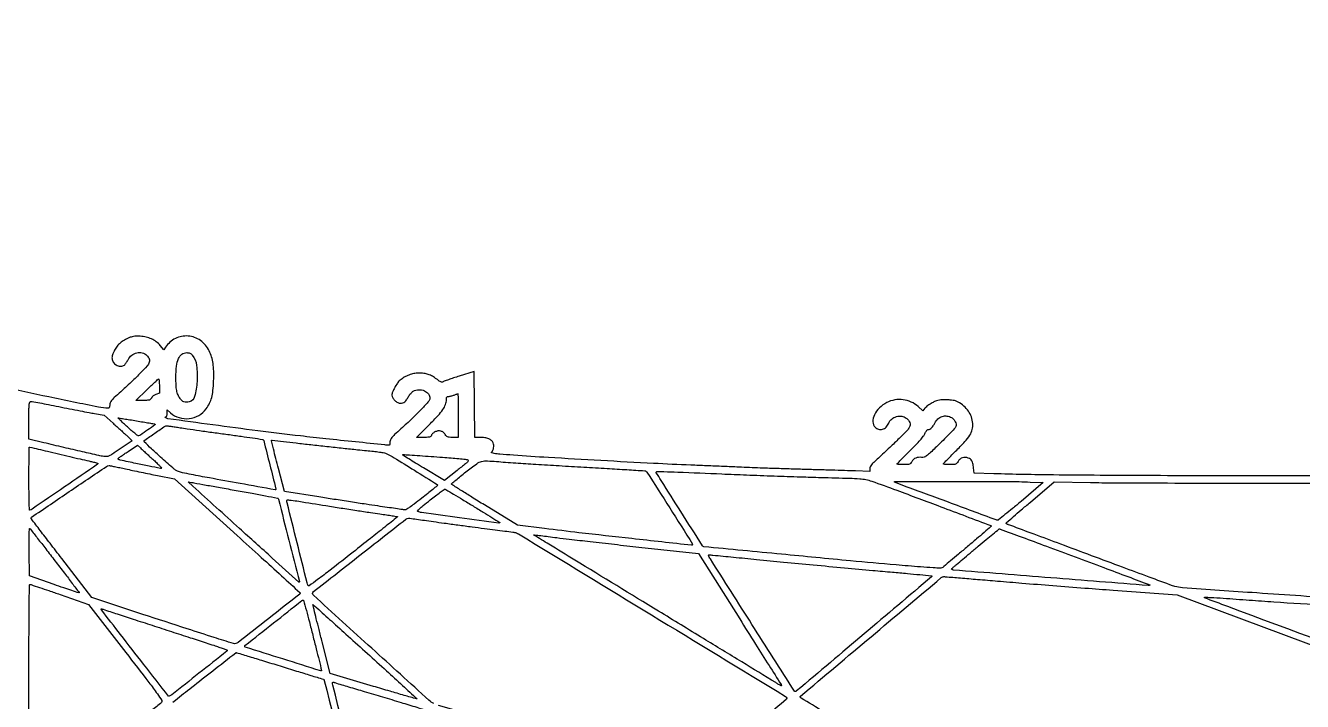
# Model space of a CAD drawing. Extents: x 0 to 7087, y 0 to 4724.
# Drawn here: x 3888 to 5201, y 2940 to 3634 of the extents above; entities that cross this region are included whole.
import ezdxf

# ---------------------------------------------------------------- set-up
doc = ezdxf.new("R2010")
doc.units = 0

msp = doc.modelspace()

# ---------------------------------------------------------------- linework, layer by layer
for points in [[(6679.454404, 791.75405, 0.000001), (6397.472142, 1046.787835, 0.000001), (6069.5, 1343.414553, -0.000021), (5743.678033, 1638.121174, -0.000035), (5468.71875, 1886.879035, -0.000001), (5219.850244, 2112.065315, -0.01151), (5216.5, 2115.240038), (5212.5, 2119.209169), (5220, 2115.188338, 0.001272), (5252.276589, 2097.990111, 0.000002), (5820.76871, 1796.93329), (6404.232052, 1487.951359, 0.030125)], [(5219.332136, 2166.291005, -0.000542), (5189.091244, 2143.594366, -0.424205), (5187.384551, 2143.869159, -0.011467), (5184.181905, 2148.69582, -0.000001), (4979.357589, 2473.304821), (4773.133777, 2800.133823, -0.141659), (4773, 2800.596528, -0.369438), (4773.086181, 2800.697247, -0.058667), (4773.367188, 2800.707946, -0.041839), (4773.770552, 2800.641702, -0.022989), (4774.25, 2800.497388, 0.020734), (4775.277881, 2800.182936, 0.00001), (4808.473437, 2791.515504, 0.000145), (4845.393049, 2781.887986, 0.000089), (4889, 2770.538412, -0.000472), (4932.726813, 2759.121851, -0.000755), (4970.040625, 2749.281779, -0.000128), (5003.045687, 2740.51558, -0.043634), (5005.5, 2739.627807, -0.02846), (5014.615965, 2734.751464, -0.000016), (5275.389594, 2575.539542, -0.000002), (5539.90274, 2414.031075, -0.261375)], [(5306.980115, 216.220109, 0.000001), (5194.709925, 423.334713, 0.000017), (5070.072008, 653.24502, 0.000011), (4922.729878, 925, -0.000032), (4775.598408, 1196.394231, -0.000053), (4651.653342, 1425.1125, -0.000001), (4539.128075, 1632.810979, -0.043589)], [(6160.504317, 2462.162505, -0.000141), (5951.565135, 2512.957262, -0.000001), (5749.985804, 2562.02342, -0.137515), (5749.203537, 2562.46313, -0.277606), (5749.122732, 2562.787943, -0.076591), (5749.361661, 2563.281762, -0.054282), (5749.859203, 2563.858308, -0.032541), (5750.560332, 2564.431461, 0.0083), (5752.099194, 2565.569678, 0.000011), (5781.439599, 2588.035255, 0.000097), (5814.304062, 2613.210415, 0.00006), (5852.957451, 2642.839265, -0.000839), (5891.551563, 2672.327283, -0.001392), (5924.211775, 2697.051428, -0.000084), (5953.637278, 2719.190509, -0.30604), (5954.457451, 2719.232271, -0.018713)], [(6231.295543, 1588.166948, 0.000028), (6035.290595, 1692.025435, 0.000017), (5802.522794, 1815.336742, -0.000087), (5569.758034, 1938.688216, -0.000145), (5373.759285, 2042.672399, -0.000001), (5195.709751, 2137.200618, -0.192573), (5195.25331, 2137.740069, -0.319555), (5195.527972, 2138.637991, -0.000003), (5370.619532, 2273.225485, -0.00001), (5544.780584, 2407.090447, -0.077987), (5547.846158, 2408.763732, -0.226366), (5548.424573, 2408.704966, -0.000001), (5727.394647, 2299.842302, -0.000133), (5924.292322, 2180.002457, -0.00008), (6158.041196, 2037.597026)], [(6592.07559, 1781.357108, 0.00001), (6395.801089, 1900.967422, 0.000006), (6162.72301, 2042.995235, -0.000108), (5929.690837, 2185.060109, -0.00018), (5733.561876, 2304.782547, -0.000001), (5555.403848, 2413.623819, -0.353388), (5555.22301, 2414.130206, -0.145), (5555.607108, 2414.663281, -0.000028), (5582.443634, 2435.421389, -0.000614), (5612.204661, 2458.380599, -0.000372), (5647.5, 2485.498451, -0.000434), (5701.968239, 2527.207655, -0.004242), (5725.153704, 2544.620426, -0.00399), (5739.214447, 2554.822667, -0.197232), (5742.5, 2555.592806, -0.019589), (5744.925067, 2555.105274, -0.000006), (5842.673948, 2531.435278, -0.000108), (5951.102135, 2505.15319, -0.000065), (6079.30493, 2474.030902)], [(5555.34416, 980.541909, -0.000001), (5678.911179, 867.897119, -0.000083)], [(6373.302642, 244.929171, 0.000001), (6251.150246, 356.366988, 0.000021)], [(3615.925633, 3667.053647, -0.000002), (3641.728749, 3715.748958, -0.000001), (3683.548406, 3794.66941, -0.000001), (3731.295565, 3884.775511, -0.000001), (3778.830453, 3974.480516), (3893.809256, 4191.461032), (3888.744859, 4194.230516, 0.001317), (3886.791169, 4195.292222, 0.002114)], [(1840.425828, 3215.248007, -0.000001), (1750.933564, 3201.206536, -0.000135)], [(4749.665349, 793.063305, 0.000001), (4721.748575, 903.856146, 0.007095)], [(4570.12107, 1505.740836, -0.000001), (4545.158775, 1605.268138, -0.26365)], [(5190.987185, 1450.23205, -0.000106), (5063.865964, 1614.717554, -0.000176), (4956.814158, 1753.396521, -0.000003), (4859.701831, 1879.292647, -0.124838), (4859.295055, 1880.23205, -0.275631), (4859.890578, 1881.733249, -0.000009), (5021.586333, 2005.990905, -0.000015), (5182.878677, 2129.926264, -0.150918), (5185.5, 2130.899681, -0.270575), (5186.12828, 2130.578553, -0.000053), (5206.072739, 2099.441079, -0.001073), (5228.126667, 2064.838912, -0.000647), (5254.130602, 2023.727864, 0.000067), (5300.739491, 1949.8517, 0.000003), (5457.26281, 1701.835685, 0.000005), (5643.136416, 1407.324188, 0.000004), (5850.67387, 1078.5, -0.000008), (6053.543664, 757.065756, -0.000013), (6224.468476, 486.221875)], [(4912.327304, 147.416691, -0.000001), (4884.371973, 258.307726, -0.000042)], [(2454.393481, 3501.026403, 0.000001), (2517.540201, 3531.39011, 0.062771)], [(5817.581669, 2771.334043, -0.000002), (5945.74822, 2723.415638, -0.332257)], [(3593.512849, 3650.132812, -0.000002), (3543.723597, 3556.255828, -0.018461)], [(4862.716426, 1616, -0.000193), (4801.141341, 1671.071486, -0.000321), (4749.291576, 1717.541033, -0.000006), (4702.305543, 1759.707099, -0.184586), (4702.072515, 1760.160963, -0.260665), (4702.257415, 1760.597431, -0.000041), (4724.106724, 1777.555653, -0.000933), (4748.361124, 1796.30497, -0.000562), (4777.184419, 1818.448767, -0.000435), (4824.615683, 1854.738031, -0.006043), (4841.917384, 1867.62347, -0.008184), (4851.767859, 1874.532781, -0.36541), (4854.084332, 1874.287803, -0.026547), (4855.40854, 1872.752403, -0.000002), (4948.625335, 1752.293917, -0.000079), (5051.570331, 1619.219645, -0.000048), (5173.517052, 1461.5, -0.000009), (5295.420491, 1303.799295, -0.000015), (5398.226401, 1170.790625)], [(5982.658973, 2709.702957, -0.000002), (6088.233851, 2670.531374, -0.000202)], [(6450.22633, 2376, -0.000003), (6305.76258, 2478.782248, -0.000005), (6175.84193, 2571.220518, -0.000003), (6066.608729, 2648.942153, -0.000054)], [(4209.87173, 2719.135069, 0.000002), (4180.26487, 2757.425544, 0.000001), (4147.107735, 2800.307112, 0.000001), (4115.487874, 2841.200172, 0.000002), (4091.066827, 2872.782758)], [(6042.487742, 788.839111, 0.000046), (5634.757854, 1435.006179, 0.000057), (5254.799957, 2036.884536, -0.000387), (5236.083346, 2066.576206, -0.000644), (5220.372479, 2091.613896, -0.000017), (5206.185697, 2114.289272, -0.360562), (5206.21787, 2114.529603, -0.38285), (5206.447259, 2114.532894, -0.000349), (5210.83224, 2110.705365, -0.002937), (5215.746678, 2106.358452, -0.001766), (5221.530181, 2101.145067, 0.00049), (5413.830573, 1926.909787, 0.000017), (6158.626144, 1253.456846)], [(4039.813572, 2939.065516), (4042.602775, 2941.282758, -0.001495), (4059.253636, 2954.438102, -0.000703), (4080.851528, 2971.348296, -0.000024), (4104.491931, 2989.802293, -0.157336), (4104.981695, 2989.98143, -0.083327), (4105.365034, 2989.932195, -0.000034), (4118.399145, 2985.98472, -0.000525), (4132.878053, 2981.581989, -0.00032), (4149.981695, 2976.349531, -0.000298), (4167.073987, 2971.097438, -0.000491), (4181.516873, 2966.634484, -0.000027), (4194.530952, 2962.598264, -0.092291), (4194.820424, 2962.445773, -0.165401), (4195.423111, 2961.513836, -0.000004), (4236.596625, 2797.679638, -0.000004), (4277.746471, 2633.928689, -0.140705)], [(2087.308865, 3324.525265, -0.000002), (2150.352133, 3354.892074, -0.000188)], [(6711.845562, 3203.125316, -0.000005), (6530, 3197.515082, 0.000023)], [(6519.576902, 2970.695787, 0.000005), (6714.675247, 2962.081574, 0.102992)], [(2510.846271, 3352.20417, -0.000001), (2507.660792, 3319.483316, -0.120384)], [(5955.291577, 2718.685155, -0.000002), (6019.378126, 2673.131519, -0.000053), (6090.144686, 2622.818036, -0.000032), (6174, 2563.177294, -0.000085)], [(1855.853411, 3386.98061, -0.000004), (1741.150748, 3416.605863, -0.00028)], [(3923.171421, 2194.538956, -0.000002), (3893.143163, 2276.220358, -0.113392)], [(4545.463117, 1605.546108, -0.000002), (4590.813587, 1522.171778, -0.000208)], [(6481.326468, 2531.779645, 0.000019), (6342.5, 2583.481484, -0.00001), (6049.295709, 2692.671082, -0.000553)], [(2507.482905, 3319.252036, -0.000002), (2469.580885, 3313.292048, -0.000177)], [(5946.256619, 3170.492096, -0.000013), (6180.622249, 3130.059393, -0.000011), (6415.449309, 3089.535159, -0.051179)], [(6159.778392, 2886.572742, -0.000049), (6009.536212, 2771.424635), (5954.151694, 2728.985622), (5752.325847, 2872.591207, -0.00007), (5674.871144, 2927.718946, -0.000115), (5609.50728, 2974.277498, -0.000004), (5550.375654, 3016.418034, -0.035037), (5549.55, 3017.098396, -0.389262), (5549.525309, 3017.455153, -0.154832), (5549.969903, 3017.752987, -0.053397), (5551.041861, 3017.943982, -0.01741), (5552.650186, 3018, -0.013052), (5555.904493, 3017.915033, -0.000016), (5621.428075, 3014.48905, -0.000146), (5694.776773, 3010.630124, -0.00009), (5781.100186, 3006.047831, 0.000417), (5877.143095, 3001.012571, 0.000338), (5980.193492, 2995.765775, 0.000341)], [(3833.541897, 4102.926562, 0.000065), (3778.724967, 3999.549892, 0.000039), (3713.641076, 3876.75, -0.000034), (3648.504441, 3753.847778, -0.000056)], [(5289.5, 2575.056518, -0.000099), (5190.502089, 2635.404343, -0.000164), (5106.99375, 2686.370068, -0.000005), (5031.400067, 2732.540375, -0.057112), (5030.5, 2733.242405, -0.063218), (5030.193207, 2733.631228, -0.462787), (5030.259571, 2733.828104, -0.149922), (5030.643857, 2733.859365, -0.016955), (5031.5, 2733.640425, 0.008892), (5033.126058, 2733.196547, 0.000006), (5076.240625, 2722.247784, 0.000076), (5124.304381, 2710.050582, 0.000046), (5181, 2695.677562, 0.000535), (5251.724234, 2677.835643, 0.000243)], [(5435.942826, 1099.380921, -0.000007), (5255.393911, 1262.628952, 0.000337)], [(4308, 2937.587952, -0.06101), (4303.077522, 2941.065634, -0.000178), (4244.357719, 2994.391175, -0.000058), (4184.255207, 3049.024189, -0.211292), (4183.5, 3050.731525, -0.230319), (4184.428923, 3052.64115, -0.00015), (4232.029837, 3089.968116, -0.000191), (4279.419014, 3127.076845, -0.167528), (4282.096916, 3128, -0.033029), (4283.31027, 3127.919762, -0.000508), (4290.264142, 3126.98882, -0.001358), (4298.340671, 3125.876888, -0.000898), (4307.612892, 3124.557685, 0.001619), (4318.799346, 3122.982579, 0.000827), (4332.855037, 3121.073521, 0.000821), (4347.348034, 3119.153684, 0.001233), (4360, 3117.530588, -0.00061), (4371.106899, 3116.119769, -0.000892), (4380.883808, 3114.84803, -0.000426), (4389.201487, 3113.7438, -0.016036), (4391.072538, 3113.432425, -0.087574), (4395.021782, 3111.893033, -0.000031), (4531.787135, 3028.709546, -0.000016), (4669.383966, 2945.002478, -0.177447), (4670.727778, 2943.316665, -0.305829), (4670.431552, 2942.253935, -0.000059), (4625.384286, 2903.905325, -0.000333)], [(5320.72702, 2668.212882, -0.000039), (5217.924477, 2694.233675, -0.000097), (5116.798104, 2719.859614, -0.000227), (5041.062472, 2739.10368), (5005.624944, 2748.125306), (4845.562472, 2845.654059, -0.000102), (4784.137915, 2883.098218, -0.000168), (4732.307951, 2914.731978, -0.000006), (4685.420882, 2943.371299, -0.051871), (4684.783746, 2943.857661, -0.448317), (4684.822106, 2945.239549, -0.00006), (4757.300092, 3006.289057, -0.000092), (4829.390537, 3066.974747, -0.176687), (4832.201282, 3068, -0.020431), (4833.603817, 3067.942665, -0.000084), (4849.107201, 3066.670382, -0.00042), (4866.700363, 3065.208749, -0.000265), (4887.244089, 3063.473641, 0.001073), (4912.321393, 3061.396434, 0.000532), (4944.132696, 3058.864226, 0.000528), (4977.114302, 3056.309263, 0.000775), (5006.122535, 3054.138181), (5071.745069, 3049.32908), (5508.872535, 2886.502874, -0.000114)], [(5344.944766, 3163.901218, -0.000018), (5397.642084, 3164.671336, -0.000358)], [(5454.53367, 3084.574972, 0.000009), (5427.969241, 3103.476634, 0.000009), (5402.836032, 3121.358519, 0.000021)], [(5813.660013, 645.08811, -0.000003), (5750.388437, 726.885564, -0.000003), (5688.581924, 806.791184, -0.000003), (5635.4871, 875.435925, -0.000016)], [(5280, 3171.960639, -0.001012), (5154.975094, 3171.569772, -0.00132), (5040.545026, 3171.745734, -0.001392), (4944.782949, 3172.412327, -0.004938), (4883.375278, 3173.617308), (4863.250556, 3174.211069), (4862.604183, 3179.710692, 0.019881), (4861.894954, 3184.198173, 0.074437), (4860.93209, 3186.876582, 0.11026), (4859.454079, 3188.584574, 0.075743), (4857.181646, 3189.786833, 0.066814), (4853.983983, 3190.441686, 0.097019), (4851.133777, 3190.083932, 0.101394), (4848.71818, 3188.699585, 0.078979), (4846.785685, 3186.361336, -0.034261), (4845.417327, 3184.367811, -0.128829), (4844.215199, 3183.464312, -0.086622), (4842.474219, 3183.083297, -0.010661), (4838.567891, 3183, -0.008469), (4836.137997, 3183.041158, -0.012318), (4833.99824, 3183.166494, -0.007907), (4832.232141, 3183.341833, -0.169246), (4831.766544, 3183.56679, -0.402666), (4831.757726, 3184.012194, -0.001935), (4835.154067, 3187.660245, -0.006954), (4839.190772, 3191.844446, -0.004171), (4844.094456, 3196.706039, 0.012188), (4853.763471, 3206.604445, 0.0486), (4858.906359, 3213.339103, 0.079014), (4861.322388, 3219.095999, 0.081265), (4861.801016, 3225.261325, 0.063463), (4860.362445, 3231.962847, 0.065908), (4857.29867, 3237.996757, 0.064335), (4852.693843, 3243.142781, 0.056013), (4846.723441, 3247.231227, 0.035266), (4844.176662, 3248.362535, 0.043022), (4841.658381, 3249.036596, 0.032534), (4838.551363, 3249.381328, 0.011011), (4834, 3249.488001, 0.010769), (4829.057858, 3249.388523, 0.041998), (4826.027659, 3249.005882, 0.051668), (4823.426057, 3248.16447, 0.022456), (4820.167281, 3246.54605, 0.017582), (4817.962889, 3245.221629, 0.015286), (4815.749197, 3243.685142, 0.015547), (4813.831172, 3242.170554, 0.042975), (4812.615496, 3240.95489), (4810.39643, 3238.31768), (4805.685612, 3242.582659, 0.075753), (4798.51417, 3247.327952, 0.076799), (4790.288321, 3249.693674, 0.076227), (4781.678318, 3249.474775, 0.07299), (4773.390494, 3246.697878, 0.076618), (4765.857627, 3241.297757, 0.088786), (4760.745216, 3234.118232, 0.112184), (4759.15756, 3226.95955, 0.197565), (4761.454545, 3221.454545, 0.126483), (4765.074919, 3219.31494, 0.142555), (4769.105605, 3219.319226, 0.128955), (4772.803399, 3221.539616, 0.094722), (4775.454347, 3225.544979, -0.120381), (4778.56331, 3229.761096, -0.102359), (4783.448938, 3232.378284, -0.105212), (4788.855565, 3232.80157, -0.134552), (4793.439821, 3230.868677, -0.054957), (4795.781511, 3228.569119, -0.092827), (4797.09522, 3226.161806, -0.106766), (4797.347593, 3223.688799, -0.092844), (4796.58622, 3221.193798, -0.071564), (4794.393109, 3218.149107, -0.005496), (4787.291093, 3210.942695, -0.006796), (4777.975641, 3201.943903, -0.003648), (4766.25, 3191.081021, 0.005441), (4760.762855, 3185.960909, 0.028295), (4757.933479, 3182.939145, 0.054175), (4756.47321, 3180.747362, 0.120444), (4756, 3178.811424), (4756, 3175.899626), (4741.25, 3176.482758, 0.001741), (4733.277926, 3176.770125, 0.000435), (4720.257812, 3177.182708, 0.000445), (4705.364453, 3177.628411, 0.000447), (4690.5, 3178.046702, -0.000853), (4675.105064, 3178.492425, -0.000694), (4658.6125, 3179.021011, -0.000701), (4643.420481, 3179.550345, -0.00183), (4632.5, 3179.98619, 0.000376), (4621.430919, 3180.460209, 0.000135), (4605.653125, 3181.119749, 0.000133), (4588.352785, 3181.833644, 0.000158), (4572, 3182.498889, -0.00284), (4533.882396, 3184.254412, -0.001019), (4479.591756, 3187.174847, -0.001002), (4425.72115, 3190.291103, -0.003198), (4389.775335, 3192.67358, -0.001559), (4375.801019, 3193.733413, -0.016715), (4370.152679, 3194.370067, -0.05742), (4367.66308, 3195.033373, -0.523442), (4367.447424, 3195.949255, 0.077697), (4368.742092, 3197.933477, 0.063269), (4369.484715, 3200.362844, 0.062422), (4369.60211, 3202.934769, 0.071183), (4369.06182, 3205.337402, 0.125952), (4367.39302, 3207.705343, 0.077551), (4364.472406, 3209.502085, 0.061594), (4360.457309, 3210.629273, 0.037683), (4355.545246, 3211), (4350.026255, 3211), (4349.763128, 3244.84536), (4349.5, 3278.69072), (4334.215914, 3273.939516, 0.003971), (4328.259926, 3272.036034, 0.0057), (4323.016426, 3270.247773, 0.003201), (4318.627756, 3268.663292, 0.085167), (4317.552755, 3268.043783, -0.174271), (4316.599578, 3267.698385, -0.101065), (4315.391397, 3267.941883, -0.050583), (4313.685624, 3268.876859, -0.011351), (4310.99499, 3270.818858, 0.031342), (4306.507323, 3273.792645, 0.050636), (4302.329926, 3275.665042, 0.050233), (4297.837344, 3276.668755, 0.03028), (4292.38398, 3276.990231, 0.049497), (4287.466237, 3276.493964, 0.042281), (4282.463541, 3275.033742, 0.041289), (4277.658391, 3272.706426, 0.04194), (4273.327752, 3269.6317, 0.064636), (4270.610608, 3266.658742, 0.028955), (4267.821747, 3262.145352, 0.028049), (4265.633726, 3257.491748, 0.096151), (4265, 3254.226733, 0.140855), (4265.747868, 3251.624653, 0.063586), (4268.01891, 3248.854633, 0.0632), (4270.942343, 3246.719406, 0.129681), (4273.673077, 3246.031803, 0.070073), (4276.183861, 3246.414267, 0.098975), (4278.176299, 3247.472895, 0.076166), (4279.955399, 3249.448701, 0.027326), (4281.863673, 3252.732777, -0.035125), (4282.904973, 3254.462213, -0.028339), (4284.250093, 3256.164075, -0.029178), (4285.678942, 3257.597353, -0.062922), (4286.960151, 3258.479393, -0.110789), (4292.611336, 3259.962008, -0.113711), (4298.296303, 3258.865411, -0.128062), (4302.455397, 3255.558551, -0.162487), (4304, 3250.93104, -0.184864), (4302.915924, 3248.099159, -0.007705), (4295.43629, 3240.015579, -0.012188), (4285.875826, 3230.474162, -0.007626), (4274.25, 3219.756521, 0.004217), (4267.724272, 3213.82237, 0.03158), (4264.840541, 3210.795997, 0.071352), (4263.469079, 3208.587263, 0.103669), (4263, 3206.349196, -0.021109), (4262.945786, 3205.065639, -0.034008), (4262.779688, 3203.984304, -0.037455), (4262.541306, 3203.200593, -0.310106), (4262.25, 3203.001626, -0.025007), (4257.749287, 3203.236652, -0.000278), (4227.432817, 3206.362146, -0.000997), (4197.106738, 3209.566806, -0.001555), (4171, 3212.4604, -0.003095), (4127.255469, 3217.721213, -0.002595), (4080.925549, 3223.828611, -0.000337), (4034.809236, 3230.183197, -0.163379), (4032.171832, 3231.494835, -0.177933), (4032.08374, 3231.685296, -0.255247), (4032.157767, 3231.851608, -0.12176), (4032.419303, 3231.965236, -0.041908), (4032.833333, 3232, 0.25143), (4033.295894, 3232.2483, 0.068205), (4033.669062, 3233.022198, 0.049954), (4033.918929, 3234.175946, 0.02837), (4034, 3235.603592), (4034, 3239.207184), (4037.394869, 3236.22645, 0.10653), (4046.293979, 3231.268817, 0.101183), (4056.617751, 3230.29204, 0.101592), (4066.462701, 3233.443854, 0.108311), (4074.009666, 3240.172041, 0.040608), (4077.527429, 3245.964873, 0.049981), (4079.781622, 3251.869484, 0.040716), (4081.106726, 3259.012483, 0.0169), (4081.77659, 3268.813179, 0.014441), (4081.833729, 3279.078275, 0.030843), (4081.160924, 3286.976546, 0.037906), (4079.662489, 3293.602029, 0.039142), (4077.192061, 3299.851659, 0.125019), (4068.240074, 3310.406085, 0.134557), (4055.57777, 3315.044097, 0.137471), (4042.527391, 3312.539269, 0.132746), (4032.472872, 3303.598942), (4030.669038, 3300.845943), (4026.963129, 3305.181485, 0.050058), (4022.762887, 3309.201725, 0.056644), (4018.009116, 3312.11829, 0.054555), (4012.567724, 3313.970791, 0.041449), (4006.320808, 3314.827466, 0.014598), (4002.314391, 3314.924602, 0.039652), (3999.486745, 3314.685902, 0.044398), (3996.918034, 3314.023931, 0.022484), (3993.820808, 3312.765562, 0.029749), (3988.824375, 3310.098227, 0.048951), (3985.007313, 3307.210535, 0.052318), (3981.999202, 3303.786123, 0.040326), (3979.459894, 3299.507553, 0.017219), (3978.241235, 3296.782876, 0.039121), (3977.55795, 3294.634588, 0.050748), (3977.321061, 3292.798839, 0.060857), (3977.485582, 3291.065643, 0.124336), (3979.298408, 3287.439625, 0.10797), (3982.702339, 3284.88041, 0.115139), (3986.67745, 3284.073366, 0.156752), (3990.103862, 3285.285187, 0.062358), (3990.862215, 3286.02863, 0.016668), (3991.8699, 3287.389319, 0.016627), (3992.920507, 3289.025337, 0.016466), (3993.863673, 3290.732777, -0.106323), (3997.622635, 3295.347131, -0.113734), (4002.860713, 3297.870032, -0.121191), (4008.410834, 3297.765443, -0.132098), (4013.076923, 3295.076923, -0.087935), (4015.539358, 3291.55357, -0.196472), (4015.688774, 3288.346829, -0.095622), (4013.356121, 3284.384787, -0.012878), (4006.75, 3277.272623, -0.005836), (4002.400965, 3272.928417, -0.003089), (3996.9125, 3267.638354, -0.003073), (3991.230554, 3262.295295, -0.004751), (3986.25, 3257.756521, 0.004217), (3979.724272, 3251.82237, 0.03158), (3976.840541, 3248.795997, 0.071352), (3975.469079, 3246.587263, 0.103669), (3975, 3244.349196, -0.029492), (3974.91636, 3242.932404, -0.064795), (3974.651088, 3241.881872, -0.100213), (3974.228813, 3241.23241, -0.201286), (3973.674892, 3241, -0.050134), (3963.356463, 3242.037222, -0.001028), (3912.370563, 3252.501398, -0.002711), (3863.132893, 3262.99111, -0.007422)], [(5244.343147, 3045.146955, -0.001109), (5153.772669, 3051.21634, -0.000265), (5077.245966, 3056.555958, -0.050037), (5069.5, 3057.887069, -0.020857), (5067.179207, 3058.635305, -0.000095), (5043.146875, 3067.510945, -0.000453), (5015.841036, 3077.629614, -0.000286), (4984, 3089.482491, 0.000052), (4952.173342, 3101.347007, 0.000083), (4924.913213, 3111.500829, 0.000017), (4900.895248, 3120.441592, 0.00398), (4898.704556, 3121.237205, -0.026712), (4897.654765, 3121.67342, -0.042485), (4896.81706, 3122.166667, -0.052462), (4896.27598, 3122.643049, -0.283397), (4896.204556, 3123.010938, -0.124263), (4896.572996, 3123.540562, -0.000303), (4903.610088, 3129.652068, -0.001915), (4911.586175, 3136.517212, -0.001188), (4921, 3144.518659), (4945.5, 3165.242776), (4982.913659, 3164.621388, 0.002967), (5005.688772, 3164.37828, 0.000377), (5054.77667, 3164.182533, 0.000442), (5113.046064, 3164.045504, 0.000367), (5175.015368, 3164), (5329.703417, 3164)], [(5898.278733, 524.423056, 0.000003), (5963.140092, 440.80778, 0.322312)], [(5096.908298, 406.303109, 0.000003), (5161.52129, 320.305004, 0.028981)], [(5549.5, 2611.514281, 0.000014), (5476.124989, 2629.694079, 0.00002), (5411.290625, 2645.753041, 0.00001), (5356.25276, 2659.381891, 0.000341)], [(5657.933736, 897.508972, -0.000006), (5536.077284, 1008.724183, -0.00459)], [(4538.987844, 1635.262221, -0.000605), (4556.606044, 1649.184778, -0.002938), (4579.917978, 1667.339893, -0.000858), (4615.996404, 1695, -0.000914), (4645.960864, 1717.804578, -0.0015), (4671.421048, 1736.987698, -0.000136), (4694.26798, 1754.08495, -0.182923), (4695.305494, 1754.383653, -0.163827), (4698.455618, 1753.028374, -0.000015), (4892.507706, 1578.986015, -0.000527)], [(4369.896403, 2919.221617, -0.000224), (4313.003775, 2935.551106, -0.053361)]]:
    msp.add_lwpolyline(points, format="xyb")
for points in [[(4059.813766, 3295.509629, -0.135759), (4064.239275, 3284.943756, -0.048043), (4064.748427, 3268.401933, -0.047163), (4062.272175, 3253.008652, -0.274374), (4056.674073, 3247.454334, -0.055348), (4053.717103, 3247.051732, -0.094063), (4051.261881, 3247.455099, -0.096559), (4049.168599, 3248.718225, -0.060942), (4047.294817, 3250.882369, -0.048572), (4045.164975, 3254.82954, -0.050713), (4043.873787, 3259.057332, -0.036571), (4043.204914, 3264.51452, -0.012087), (4043.005577, 3272.591069, -0.026537), (4043.614383, 3284.163637, -0.07668), (4045.662, 3291.901882, -0.12881), (4049.168983, 3296.347154, -0.163082), (4054.101734, 3298, -0.035032), (4056.000091, 3297.866831, -0.067871), (4057.461206, 3297.453626, -0.073991), (4058.675868, 3296.694035, -0.049469)], [(4026, 3263.700888), (4026, 3256.401777), (4022.439023, 3255.114111, 0.043353), (4020.984738, 3254.440749, 0.03773), (4019.594897, 3253.498646, 0.039523), (4018.456621, 3252.437947, 0.078695), (4017.778508, 3251.413222, -0.082387), (4016.877674, 3250.073397, -0.135225), (4015.717089, 3249.368769, -0.062023), (4013.745081, 3249.064796, -0.007263), (4009.284896, 3249), (4001.890823, 3249), (4013.195412, 3259.95996, -0.00293), (4017.582845, 3264.164048, -0.004629), (4021.39959, 3267.712194, -0.0013), (4024.747109, 3270.750942, -0.171953), (4025.25, 3270.95996, -0.388213), (4025.548535, 3270.714934, -0.009991), (4025.779687, 3268.844124, -0.016097), (4025.946073, 3266.49673, -0.009643)], [(4333, 3233.5), (4333, 3211), (4327.25, 3211.006323, -0.012513), (4323.822452, 3211.095885, -0.080747), (4322.135828, 3211.459424, -0.124228), (4320.992976, 3212.276404, -0.046476), (4319.855397, 3213.903718, 0.099705), (4317.904839, 3216.145888, 0.1033), (4315.261613, 3217.423411, 0.098462), (4312.221626, 3217.569605, 0.082439), (4309.143858, 3216.574392, 0.039187), (4307.947931, 3215.831944, 0.035215), (4306.836122, 3214.887247, 0.036988), (4305.959939, 3213.892551, 0.085422), (4305.503481, 3213.010967, -0.127861), (4304.832195, 3211.944219, -0.127939), (4303.726513, 3211.339769, -0.054137), (4301.723802, 3211.062396, -0.007364), (4297.487358, 3211), (4290.109491, 3211), (4303.502738, 3224.25, 0.01012), (4312.377886, 3233.392959, 0.037393), (4317.40559, 3239.667222, 0.060708), (4320.058815, 3244.769464, 0.088103), (4320.978038, 3249.75, -0.026667), (4321.081175, 3251.464656, -0.122071), (4321.426513, 3252.392417, -0.17057), (4322.095838, 3252.884165, -0.06558), (4323.25, 3253.076078, 0.037788), (4324.354979, 3253.19738, 0.014469), (4325.867188, 3253.525737, 0.014232), (4327.495021, 3253.978386, 0.016981), (4329, 3254.5, -0.000469), (4330.359389, 3255.022036, -0.000706), (4331.545313, 3255.474263, -0.000271), (4332.565621, 3255.861054, -0.016602), (4332.75, 3255.923922, -0.499985), (4332.852647, 3255.848787, -0.000128), (4332.926562, 3249.368277, -0.001746), (4332.982043, 3242.122457, -0.001041)], [(3922.577523, 3242.602386, 0.000761), (3933.612694, 3240.407441, 0.000792), (3944.507125, 3238.275654, 0.000761), (3953.93362, 3236.4615, 0.003471), (3959.425455, 3235.452711), (3969.350911, 3233.70065), (3978.391495, 3225.600325, -0.001191), (3982.243201, 3222.132643, -0.000977), (3986.341431, 3218.41072, -0.000987), (3990.094377, 3214.975386, -0.002615), (3992.759819, 3212.5), (3998.087559, 3207.5), (3985.618628, 3199.110223, -0.003538), (3977.72502, 3193.879739, -0.036269), (3974.299295, 3191.983203, -0.084584), (3971.792562, 3191.304686, -0.063621), (3968.932618, 3191.394784, -0.01581), (3963.699049, 3192.402286, -0.000833), (3947.083454, 3196.178348, -0.001351), (3927.795497, 3200.650418, -0.001114), (3907.25, 3205.520912), (3892, 3209.171969), (3892, 3228.585985, -0.001783), (3892.042564, 3240.523937, -0.021685), (3892.273534, 3245.094217, -0.069173), (3892.792598, 3247.291446, -0.309525), (3893.827523, 3248, -0.045743), (3895.185151, 3247.875535, -0.000684), (3903.026689, 3246.414451, -0.00185), (3912.127577, 3244.670944, -0.001221)], [(4002.518935, 3227.983893, -0.000681), (4009.476511, 3226.807099, -0.001052), (4015.485746, 3225.769271, -0.000316), (4020.703022, 3224.853512, -0.032855), (4021.411265, 3224.680138, -0.614926), (4021.521771, 3224.005639, -0.002716), (4014.007749, 3218.583108, -0.004024), (4006.569929, 3213.366574, -0.127965), (4004.494482, 3212.611236, -0.191077), (4003.730374, 3212.833535, -0.004279), (4000.675867, 3215.249863, -0.009044), (3997.128594, 3218.213024, -0.005919), (3993.143098, 3221.75, -0.003609), (3989.29494, 3225.298453, -0.006423), (3986.186056, 3228.282813, -0.002464), (3983.664699, 3230.790786, -0.667359), (3983.751636, 3231, -0.039594), (3984.357258, 3230.951966, -0.000263), (3989.588852, 3230.114019, -0.001044), (3995.569933, 3229.13998, -0.000667)], [(4840.053325, 3231.309429, -0.076602), (4842.244843, 3229.513657, -0.069207), (4843.884298, 3227.082089, -0.07392), (4844.714829, 3224.466479, -0.117339), (4844.542573, 3222.134135, -0.110083), (4843.800067, 3220.856988, -0.003198), (4839.496694, 3216.258835, -0.006297), (4834.302078, 3210.915485, -0.00428), (4828.262428, 3204.960303, -0.00219), (4818.353752, 3195.439922, -0.02651), (4814.344104, 3192.007245, -0.077471), (4811.733015, 3190.579493, -0.127338), (4809.240371, 3190.348419, 0.058616), (4806.036023, 3190.488784, 0.083798), (4803.277888, 3189.812283, 0.088447), (4801.001136, 3188.30703, 0.073343), (4799.208678, 3186.015363, -0.046083), (4797.990228, 3184.269975, -0.132638), (4796.786532, 3183.436707, -0.076466), (4794.948947, 3183.084942, -0.008893), (4790.75, 3183.006323, -0.008468), (4788.161902, 3183.047733, -0.014044), (4785.982813, 3183.180869, -0.007668), (4784.215774, 3183.366101, -0.37955), (4784, 3183.609403, -0.194516), (4784.166642, 3184.021548, -0.000688), (4787.926123, 3187.899844, -0.003496), (4792.241618, 3192.277808, -0.00217), (4797.365527, 3197.359403, 0.006066), (4803.387233, 3203.42519, 0.012896), (4807.865189, 3208.291827, 0.015387), (4811.026425, 3212.143472, 0.06271), (4812.557974, 3214.75, -0.028245), (4813.374729, 3216.388379, -0.037504), (4814.306215, 3217.767893, -0.04149), (4815.219268, 3218.744436, -0.180843), (4815.942448, 3219.031803, 0.110997), (4817.733033, 3219.472847, 0.076729), (4819.442882, 3220.682593, 0.056515), (4821.129884, 3222.730891, 0.026086), (4822.859363, 3225.724329, -0.090575), (4826.082299, 3229.942826, -0.106313), (4830.427027, 3232.464648, -0.109973), (4835.305062, 3232.929514, -0.102736)], [(4047.316779, 3220.923713, 0.003348), (4054.61778, 3219.823888, 0.00074), (4067.147979, 3218.040965, 0.000769), (4081.636193, 3216.024019, 0.00074), (4096.314638, 3214.025742, -0.001192), (4110.084232, 3212.138533, -0.001938), (4121.766286, 3210.462867, -0.00025), (4132.150657, 3208.926935, -0.160881), (4132.665651, 3208.667683, -0.135064), (4133.252451, 3207.635396, -0.000149), (4139.517014, 3182.904924, -0.000089), (4145.827208, 3157.944322, -0.264105), (4145.655782, 3157.322449, -0.245401), (4145.12256, 3157.155102, -0.00003), (4109.045672, 3163.617419, -0.000847), (4077.359786, 3169.350602, -0.003757), (4058.757718, 3172.893618, -0.004227), (4049.726438, 3174.763659, -0.032064), (4045.544628, 3175.951399, -0.059624), (4042.680057, 3177.370474, -0.036689), (4039.685641, 3179.65822, -0.00191), (4027.207494, 3190.815436, -0.004388), (4017.920483, 3199.332239, -0.001028), (4010.423497, 3206.358469, -0.297153), (4010.231601, 3207.149266, -0.157731), (4011.072026, 3208.249049, -0.000976), (4021.495587, 3215.433097, -0.001026), (4031.922565, 3222.5581, -0.148431), (4033.316779, 3222.993486, -0.038216), (4033.930206, 3222.951449, -0.00049), (4037.7662, 3222.388177, -0.001425), (4042.205213, 3221.718978, -0.000934)], [(4019.35138, 3188.473812, -0.006078), (4023.063174, 3185.035222, -0.010695), (4026.033783, 3182.092079, -0.005227), (4028.362773, 3179.632819, -0.545261), (4028.266135, 3179.255378, -0.129396), (4027.184182, 3179.185617, -0.000547), (4015.476946, 3181.486577, -0.002577), (4001.966069, 3184.229814, -0.001496), (3985.766231, 3187.656665, -0.035001), (3984.758972, 3187.947866, -0.064248), (3984.002548, 3188.341401, -0.103361), (3983.600559, 3188.767098, -0.283322), (3983.601114, 3189.163606, -0.095713), (3984.119581, 3189.726407, -0.002609), (3986.832662, 3191.705861, -0.005312), (3990.070879, 3193.990739, -0.003607), (3993.803596, 3196.526035), (4003.437425, 3202.968365), (4006.468712, 3200.174201, 0.001565), (4008.21841, 3198.571476, 0.000278), (4011.503402, 3195.584619, 0.000301), (4015.357476, 3192.088476, 0.000271)], [(4181.755267, 3203.540094, 0.000787), (4198.255192, 3201.714863, 0.000758), (4214.96561, 3199.918599, 0.000749), (4229.692998, 3198.380398, 0.002767), (4239, 3197.47445, -0.005702), (4245.900274, 3196.761869, -0.007577), (4252.155218, 3195.947541, -0.005586), (4257.355374, 3195.130805, -0.073026), (4259.209251, 3194.531329, -0.022729), (4267.185905, 3190.132215, -0.001723), (4288.163941, 3177.186946, -0.000206), (4311.478455, 3162.675386, -0.347839), (4311.777262, 3161.841671, -0.139239), (4311.411012, 3161.308676, -0.00088), (4306.910398, 3157.591994, -0.003472), (4301.713973, 3153.376233, -0.002197), (4295.59856, 3148.528842, -0.004167), (4287.873523, 3142.564084, -0.01494), (4282.797687, 3138.945716, -0.01741), (4279.247967, 3136.746772, -0.185269), (4277.59856, 3136.491728, 0.015786), (4276.058044, 3136.774285, 0.000369), (4268.772702, 3137.868597, 0.000818), (4260.231749, 3139.130787, 0.000555), (4250.5, 3140.541672, -0.00162), (4238.425334, 3142.318495, -0.000707), (4222.415625, 3144.750548, -0.0007), (4205.420354, 3147.38128, -0.000935), (4190, 3149.819879), (4154.5, 3155.501957), (4148.409898, 3179.000979, -0.000176), (4143.15138, 3199.320727, -0.004628), (4141.79278, 3204.786571, -0.009224), (4141.172015, 3207.616707, -0.473309), (4141.486215, 3208, -0.027565), (4141.909499, 3207.976647, -0.000018), (4153.53153, 3206.689903, -0.000224), (4166.479263, 3205.250037, -0.000137)], [(3922.279757, 3194.090131, 0.000329), (3933.890046, 3191.352656, 0.000419), (3944.605616, 3188.843065, 0.000326), (3953.595058, 3186.751865, 0.003493), (3957.25, 3185.931001, -0.009343), (3959.451277, 3185.409494, -0.015147), (3961.298416, 3184.875142, -0.008893), (3962.776647, 3184.369347, -0.335654), (3962.957374, 3184.09087, -0.228477), (3962.562272, 3183.402819, -0.000045), (3928.576935, 3160.14191, -0.000139), (3895.289328, 3137.376483, -0.063446), (3892.924297, 3136.166667, -0.509093), (3892.51665, 3136.442972, -0.001169), (3892.254534, 3144.897974, -0.004875), (3892.060696, 3155.151732, -0.002288), (3892, 3168.416667, -0.001523), (3892.038069, 3180.910744, -0.002541), (3892.155616, 3191.428646, -0.00026), (3892.312635, 3200.786602, -0.409156), (3892.529757, 3201, -0.057049), (3892.950421, 3200.951846, -0.000067), (3901.487344, 3198.970226, -0.000618), (3911.038896, 3196.739297, -0.00038)], [(4317, 3190.579102, -0.002024), (4325.828955, 3189.887621, -0.002806), (4333.737226, 3189.191323, -0.001744), (4340.381787, 3188.545309, -0.035124), (4342.382045, 3188.200664, -0.252303), (4343.316326, 3187.355883, -0.279818), (4343.071928, 3186.17635, -0.036837), (4340.579319, 3183.8674, -0.001947), (4332.069144, 3177.130274), (4318.874198, 3166.767745), (4297.472688, 3179.633872, -0.001566), (4289.264635, 3184.603431, -0.002565), (4282.347417, 3188.869942, -0.000324), (4276.222914, 3192.696534, -0.239904), (4276.035588, 3193.008485, -0.45059), (4276.389181, 3193.368201, -0.001632), (4283.037249, 3192.995713, -0.003331), (4293.540684, 3192.302572, -0.000389)], [(3991.293466, 3178.634004, 0.002342), (3998.372025, 3177.101896, 0.001235), (4007.17339, 3175.262719, 0.001229), (4016.192664, 3173.424355, 0.001897), (4023.998927, 3171.884004), (4041.497854, 3168.5), (4105.998927, 3110.196806, -0.000407), (4130.745124, 3087.791817, -0.000672), (4151.613689, 3068.815489, -0.000035), (4170.403812, 3051.680546, -0.136405), (4170.707249, 3051.196806, -0.307717), (4170.382195, 3050.174842, -0.000118), (4138.369869, 3025.043053, -0.00026), (4106.900298, 3000.375815, -0.108527), (4104.424314, 2999.185622, -0.13442), (4102.182775, 2999.264918, -0.000801), (4082.309251, 3005.504112, -0.002318), (4054.746671, 3014.346463, -0.000557), (4009.132988, 3029.269591), (3956.765977, 3046.466798), (3925.632988, 3086.735302, -0.000507), (3913.680095, 3102.228038, -0.000828), (3903.577766, 3115.394687, -0.000078), (3894.554611, 3127.199051, -0.088801), (3894.270046, 3127.751903, -0.329331), (3894.741071, 3129.091688, -0.000171), (3933.381587, 3155.30618, -0.00029), (3971.579976, 3181.169294, -0.149753), (3974.291368, 3182, -0.047028), (3975.537309, 3181.882551, -0.001868), (3980.026404, 3181.011239, -0.003283), (3985.337128, 3179.923558, -0.002314)], [(4381.651525, 3185.528325, 0.003978), (4392.234409, 3184.752839, 0.000649), (4412.760371, 3183.439622, 0.000715), (4436.921844, 3181.96001, 0.00063), (4462.128702, 3180.484456, -0.00045), (4486.119534, 3179.088754, -0.000731), (4506.498658, 3177.854846, -0.000082), (4524.691302, 3176.723607, -0.064967), (4525.590135, 3176.548862, -0.172473), (4527.030043, 3175.423584, -0.000156), (4550.407008, 3138.592124, -0.000101), (4573.937069, 3101.477227, -0.35099), (4573.828298, 3100.494965, -0.227827), (4572.928675, 3100.179374, -0.000029), (4511.568032, 3106.998284, -0.000843), (4457.200208, 3113.136064, -0.002855), (4421.742264, 3117.404867), (4393.984528, 3120.907552), (4359.965476, 3141.623411, -0.002122), (4346.942605, 3149.629639, -0.003511), (4336.025507, 3156.511948, -0.000509), (4326.432858, 3162.667637, -0.342805), (4326.239145, 3163.217436, -0.138241), (4326.62288, 3163.782585, -0.001177), (4330.700575, 3167.197775, -0.004028), (4335.442993, 3171.086414, -0.002571), (4341.015934, 3175.534357, -0.00908), (4352.101264, 3183.966713, -0.098059), (4357.179084, 3186.336491, -0.076346), (4363.161099, 3186.868841, -0.004366)], [(4604, 3173.507899, 0.001051), (4629.262335, 3172.479039, 0.00074), (4657.675278, 3171.423774, 0.000747), (4684.859141, 3170.49508, 0.00157), (4705.979671, 3169.871465, -0.000808), (4735.080116, 3169.056617, -0.010906), (4745.712936, 3168.509397, -0.030028), (4752.118182, 3167.650691, -0.036127), (4757.979671, 3166.056653, -0.004678), (4783.665014, 3156.764852, -0.000956), (4828.900214, 3139.822037, -0.000033), (4880.460099, 3120.393932, -0.404991), (4880.735139, 3119.810881, -0.133186), (4880.42147, 3119.346081, -0.000257), (4873.519072, 3113.391342, -0.001816), (4865.718031, 3106.717549, -0.001122), (4856.5, 3098.92483, 0.000074), (4847.191119, 3091.088682, 0.000113), (4839.098837, 3084.271483, 0.000041), (4832.123615, 3078.391672, 0.002852), (4830.964127, 3077.402744, -0.18748), (4829.064976, 3076.728331, -0.006399), (4821.022007, 3077.068221, -0.006529), (4808.218455, 3077.941362, -0.001019), (4782.964127, 3080.046993, -0.002122), (4736.10115, 3084.250838, -0.000649), (4665.314939, 3090.996364, -0.000021), (4585.541411, 3098.706222, -0.173976), (4584.441363, 3099.225304, -0.055361), (4584.074756, 3099.683516, -0.000006), (4561.898244, 3134.730024, -0.000096), (4541.715885, 3166.639382, -0.002843), (4536.652489, 3174.75, -0.576685), (4537.219861, 3175.80406, -0.012311), (4544.459974, 3175.848804, -0.005787), (4558.642402, 3175.422995, -0.000304)], [(4104.95652, 3156.529871, -0.000743), (4121.265214, 3153.581808, -0.001218), (4135.065868, 3151.031176, -0.000105), (4147.42723, 3148.712713, -0.15108), (4147.836633, 3148.4967, -0.134928), (4148.36005, 3147.576487, -0.000041), (4159.088141, 3105.358318, -0.000024), (4169.863898, 3062.929539, -0.264433), (4169.712564, 3062.37923, -0.399043), (4169.436876, 3062.372051, -0.000013), (4141.971786, 3087.117373, -0.000483), (4108.343129, 3117.476435, -0.000173), (4060.5, 3160.782096), (4055.5, 3165.311049), (4059, 3164.725249, -0.002602), (4061.561999, 3164.282723, -0.000057), (4073.943478, 3162.076214, -0.000131), (4088.433877, 3159.488251, -0.000088)], [(4920.907307, 3165.131866), (4934.314615, 3164.5), (4911.465438, 3145.25, -0.002601), (4902.613542, 3137.870848, -0.004128), (4894.949324, 3131.654687, -0.001057), (4888.21781, 3126.309785, -0.168818), (4887.326448, 3126, -0.088542), (4885.857603, 3126.262165, -0.000037), (4836.916514, 3144.311474, -0.000279), (4791.70339, 3161.018313, -0.010355), (4781.5, 3165.037221, -0.81876), (4781.640314, 3165.739199, -0.00017), (4842.781888, 3165.801547, -0.001094), (4897.811789, 3165.718509, -0.01085)], [(4348.29163, 3140.595702, -0.001132), (4358.905696, 3134.093046, -0.001897), (4367.794264, 3128.573169, -0.000149), (4375.716295, 3123.608479, -0.481847), (4375.739213, 3123.405879, -0.234113), (4374.721375, 3123.062405, -0.000087), (4334.457461, 3128.517399, -0.000282), (4295.399072, 3133.83843, -0.060746), (4291.742255, 3134.800685, -0.493507), (4291.499079, 3135.661675, -0.041622), (4293.27564, 3137.667707, -0.020147), (4296.992669, 3140.944294, -0.00357), (4304.242255, 3146.74794, -0.004285), (4309.78181, 3151.041586, -0.006765), (4314.614133, 3154.618966, -0.002305), (4318.812703, 3157.610828, -0.215994), (4319.529261, 3157.74794, -0.075186), (4320.29244, 3157.43737, -0.00029), (4328.402777, 3152.607195, -0.001486), (4337.586144, 3147.093701, -0.000933)], [(4197, 3140.965362, 0.000798), (4212.675954, 3138.473965, 0.000739), (4228.766721, 3135.967333, 0.000737), (4243.095778, 3133.77844, 0.002478), (4252.482456, 3132.406241, -0.001338), (4259.398592, 3131.411296, -0.002169), (4265.27225, 3130.524221, -0.000315), (4270.478488, 3129.711466, -0.158791), (4270.770222, 3129.563111, -0.447381), (4270.757086, 3129.328576, -0.000054), (4257.535691, 3118.780688, -0.001152), (4242.823333, 3107.101298, -0.00069), (4225.287766, 3093.285724, -0.001154), (4201.664797, 3074.814909, -0.006221), (4188.672229, 3064.961306, -0.003776), (4179.92611, 3058.599593, -0.470922), (4178.766162, 3058.906823, -0.046596), (4177.802527, 3061.643865, -0.000111), (4167.566991, 3102.552391, -0.000085), (4157.272486, 3143.765232, -0.061229), (4157, 3145.982035, -0.421), (4157.809666, 3146.773198, -0.025418), (4161.561764, 3146.495259, -0.008274), (4169.2725, 3145.398324, -0.000337)], [(3918.890084, 3084.047385, -0.000858), (3928.471579, 3071.584315, -0.001429), (3936.494554, 3061.049095, -0.000083), (3943.676419, 3051.55896, -0.374421), (3943.660424, 3051.327091, -0.283733), (3943.406969, 3051.267087, -0.000172), (3935.996505, 3053.729516, -0.001958), (3927.722467, 3056.518086, -0.001185), (3917.946373, 3059.881448), (3892.5, 3068.703482), (3892.232055, 3093.569687, -0.002749), (3892.176883, 3104.022823, -0.007015), (3892.284847, 3111.598834, -0.003636), (3892.487881, 3117.307366, -0.657281), (3892.908087, 3117.467945, -0.027906), (3893.606023, 3116.667459, -0.000111), (3900.929689, 3107.251378, -0.000566), (3909.224012, 3096.557466, -0.000356)], [(4434.5, 3108.076207, 0.002383), (4447.179755, 3106.52975, 0.000538), (4468.741543, 3104.027774, 0.000558), (4493.62544, 3101.195571, 0.000541), (4518.769084, 3098.389756), (4580.038167, 3091.619761), (4622.344877, 3024.559881, -0.000056), (4638.620906, 2998.754492, -0.000091), (4652.4542, 2976.807665, -0.000011), (4664.790473, 2957.227032, -0.007564), (4665.435279, 2956.16834, -0.497526), (4665.333404, 2955.921491, -0.151094), (4664.855038, 2955.942487, -0.040321), (4663.793307, 2956.422216, -0.014364), (4662.359485, 2957.269468, 0.003667), (4659.307533, 2959.1621, 0.000014), (4624.530599, 2980.375674, 0.000074), (4585.087135, 3004.42626, 0.000046), (4539, 3032.512639, -0.000033), (4452.841141, 3085.01625, -0.000643), (4426.378865, 3101.190967, -0.000245), (4410.920225, 3110.677602, -0.744556), (4411, 3110.977332, -0.038323), (4411.398548, 3110.959004, -0.000067), (4418.109375, 3110.131451, -0.000509), (4425.646365, 3109.193198, -0.000315)], [(4967.024424, 3088.335544, -0.000406), (4996.523144, 3077.324022, -0.00068), (5021.310186, 3068.00991, -0.000021), (5043.69078, 3059.564261, -0.544781), (5043.727447, 3059.394114, -0.219543), (5042.21888, 3058.838017, -0.000029), (4941.9869, 3066.784595, -0.000035), (4841.912836, 3074.731624, -0.176304), (4840.124432, 3075.548226, -0.3905), (4840.111696, 3075.808682, -0.013817), (4840.836164, 3076.629125, -0.01906), (4841.826462, 3077.612114, -0.011347), (4843.074743, 3078.708901, 0.000473), (4845.282467, 3080.565197, 0.000032), (4851.606992, 3085.89388, 0.000045), (4859.145327, 3092.247235, 0.000034), (4867.450311, 3099.248987, -0.001689), (4875.575828, 3106.053539, -0.002728), (4882.543492, 3111.784507, -0.000465), (4888.728699, 3116.806019, -0.171577), (4889.272214, 3116.998987, -0.088829), (4889.881462, 3116.890713, -0.00003), (4912.430463, 3108.579518, -0.000507), (4937.453318, 3099.325953, -0.000308)], [(4667.5, 3082.98999, 0.00054), (4697.984891, 3080.069413, 0.000464), (4730.045491, 3077.062845, 0.000467), (4759.147393, 3074.388442, 0.00135), (4779.314439, 3072.609049, -0.001066), (4794.615268, 3071.267799, -0.001741), (4807.579992, 3070.057949, -0.00019), (4819.144711, 3068.933671, -0.173744), (4819.627962, 3068.705371, -0.438834), (4819.594588, 3067.904756, -0.000021), (4750.116425, 3009.142084, -0.000033), (4680.869238, 2950.587495, -0.177289), (4679.264429, 2950, -0.256463), (4678.558205, 2950.387744, -0.000013), (4634.92495, 3018.979622, -0.000064), (4592.165055, 3086.221431, -0.044836), (4590.223081, 3089.982154, -0.410053), (4590.319923, 3090.216929, -0.067438), (4590.843226, 3090.359849, -0.042489), (4591.677002, 3090.399075, -0.021656), (4592.723081, 3090.313927, 0.006687), (4594.892872, 3090.071755, 0.000036), (4615.83428, 3088.01914, 0.000159), (4639.700729, 3085.689233, 0.000101)], [(3923.914833, 3049.695333), (3953.329667, 3039.5), (3991.620359, 2990, -0.000702), (4015.200748, 2959.427999, -0.008668), (4023.962541, 2947.61709, -0.014592), (4028.456432, 2940.930517, -0.355297), (4028.205525, 2938.853444, -0.026014), (4023.273302, 2934.564139, -0.000085), (3959.551623, 2884.740413, -0.000015), (3893.803509, 2833.353407, -0.167381), (3892.77739, 2833, -0.412155), (3892.457596, 2833.317553, -0.000046), (3892.228358, 2866.340625, -0.001071), (3892.055862, 2902.978341, -0.000642), (3892, 2946.5, -0.000427), (3892.050203, 3005.240288, -0.002327), (3892.252633, 3037.049885, -0.000527), (3892.52073, 3059.256374, -0.423199), (3893.25, 3059.945333, -0.06943), (3894.1986, 3059.770419, -0.000401), (3902.77342, 3056.911845, -0.001692), (3912.549395, 3053.607322, -0.001074)], [(5146, 3043.938628, 0.00199), (5171.304216, 3042.172895, 0.00025), (5226.071863, 3038.597709, 0.000294), (5291.101558, 3034.423737, 0.000244), (5360.308469, 3030.056472, -0.000161), (5474.899915, 3022.844472, -0.002891), (5511.625106, 3020.308022, -0.004429), (5531.712643, 3018.624858, -0.132348), (5536.442563, 3016.86811, 0.000112), (5539.120319, 3014.962237), (5595.774552, 2974.658132, 0.000001), (5659.142379, 2929.578194, 0.000001), (5733.753777, 2876.5, -0.000107), (5808.125702, 2823.56831, -0.000179), (5870.706789, 2778.974388, -0.000001), (5927.549213, 2738.438829, -0.427091), (5927.571502, 2738.285152, -0.326906), (5927.349793, 2738.222444), (5519.862242, 2889.868983, -0.000005), (5123.771497, 3037.278482, -0.002591), (5100, 3046.266079, -0.832959), (5100.10504, 3046.82771, -0.011857), (5106.448027, 3046.657417, -0.005109), (5119.081389, 3045.888727, -0.000665)], [(4018.5, 3018.066528, 0.000059), (4038.631351, 3011.527953, 0.000068), (4057.771623, 3005.316638, 0.00006), (4073.969553, 3000.064761, 0.00041), (4081.977865, 2997.47654, -0.004709), (4087.159477, 2995.752545, -0.007477), (4091.5582, 2994.16896, -0.002617), (4095.28984, 2992.739801, -0.241649), (4095.665407, 2992.316404, -0.296469), (4095.37206, 2991.4459, -0.000103), (4066.697682, 2968.76913, -0.000294), (4038.727562, 2946.68533, -0.080507), (4036.082541, 2945.21593, -0.323787), (4035.375848, 2945.41903, -0.000057), (4009.816139, 2978.043985, -0.001371), (3986.036809, 3008.575591, -0.002418), (3966.59099, 3033.937231, -0.015169), (3966.064097, 3034.676899, -0.258677), (3966.040398, 3034.963985, -0.3642), (3966.25871, 3035.069002, -0.022495), (3967, 3034.843623, 0.006282), (3968.189871, 3034.439284, 0.000021), (3982.746875, 3029.69638, 0.000117), (3999.224607, 3024.332721, 0.000074)], [(4183.677803, 3007.754262, -0.000511), (4187.184185, 2993.852146, -0.00085), (4190.107396, 2982.127733, -0.000031), (4192.728999, 2971.53353, -0.306127), (4192.677803, 2971.393979, -0.236678), (4191.782063, 2971.249205, -0.000063), (4153.02058, 2983.438971, -0.000058), (4114.229401, 2995.648365, -0.265832), (4113.672903, 2996.25041, -0.289487), (4113.981218, 2997.130084, -0.000098), (4143.357249, 3020.399648, -0.00014), (4172.569379, 3043.516793, -0.172198), (4173.968626, 3043.993126, -0.335647), (4174.239116, 3043.782937, -0.00019), (4177.039889, 3033.345124, -0.002134), (4180.120495, 3021.647427, -0.001287)], [(4239.745834, 2989.123483, -0.000584), (4259.408199, 2971.318381, -0.000975), (4275.911123, 2956.280391, -0.000038), (4290.769609, 2942.685664, -0.427252), (4290.775016, 2942.441682, -0.27283), (4290.481842, 2942.365978, -0.000074), (4277.49198, 2946.103259, -0.001269), (4263.063835, 2950.296351, -0.000766), (4245.984866, 2955.335319), (4201.5, 2968.53424), (4193.287604, 3001.01712, -0.000258), (4190.092826, 3013.681107, -0.000377), (4187.292975, 3024.839404, -0.000181), (4184.920938, 3034.337617, -0.006752), (4184.412659, 3036.5), (4183.75011, 3039.5), (4186.080739, 3037.5, -0.006062), (4187.864976, 3035.930923, -0.000043), (4202.806246, 3022.464398, -0.000165), (4219.90105, 3007.044009, -0.000106)], [(4255.411364, 2944.515255, -0.001423), (4274.309477, 2938.85552, -0.002214), (4290.568551, 2933.856983, -0.000635), (4304.682982, 2929.429601, -0.073893), (4306.411364, 2928.588835, -0.033864), (4310.420337, 2925.425957, -0.000037), (4391.047686, 2852.432928, -0.000011), (4472.95447, 2778.26716, -0.119916), (4473.790133, 2777.035771, -0.316822), (4473.460656, 2775.777422, -0.000021), (4381.963271, 2698.548047, -0.00002), (4290.427468, 2621.298917, -0.38968), (4289.320983, 2621.345684, -0.135297), (4288.771359, 2622.3136, -0.000003), (4246.4557, 2789.799884, -0.000006), (4204.294662, 2956.686605, -0.06194), (4204, 2959.056094, -0.165698), (4204.101251, 2959.353236, -0.14881), (4204.367188, 2959.542496, -0.107599), (4204.771652, 2959.586632, -0.06228), (4205.25, 2959.47459, 0.016123), (4206.254112, 2959.139345, 0.000041), (4220.500526, 2954.889446, 0.00026), (4236.570682, 2950.106032, 0.000162)]]:
    msp.add_lwpolyline(points, format="xyb", close=True)

doc.saveas('drawing.dxf')
